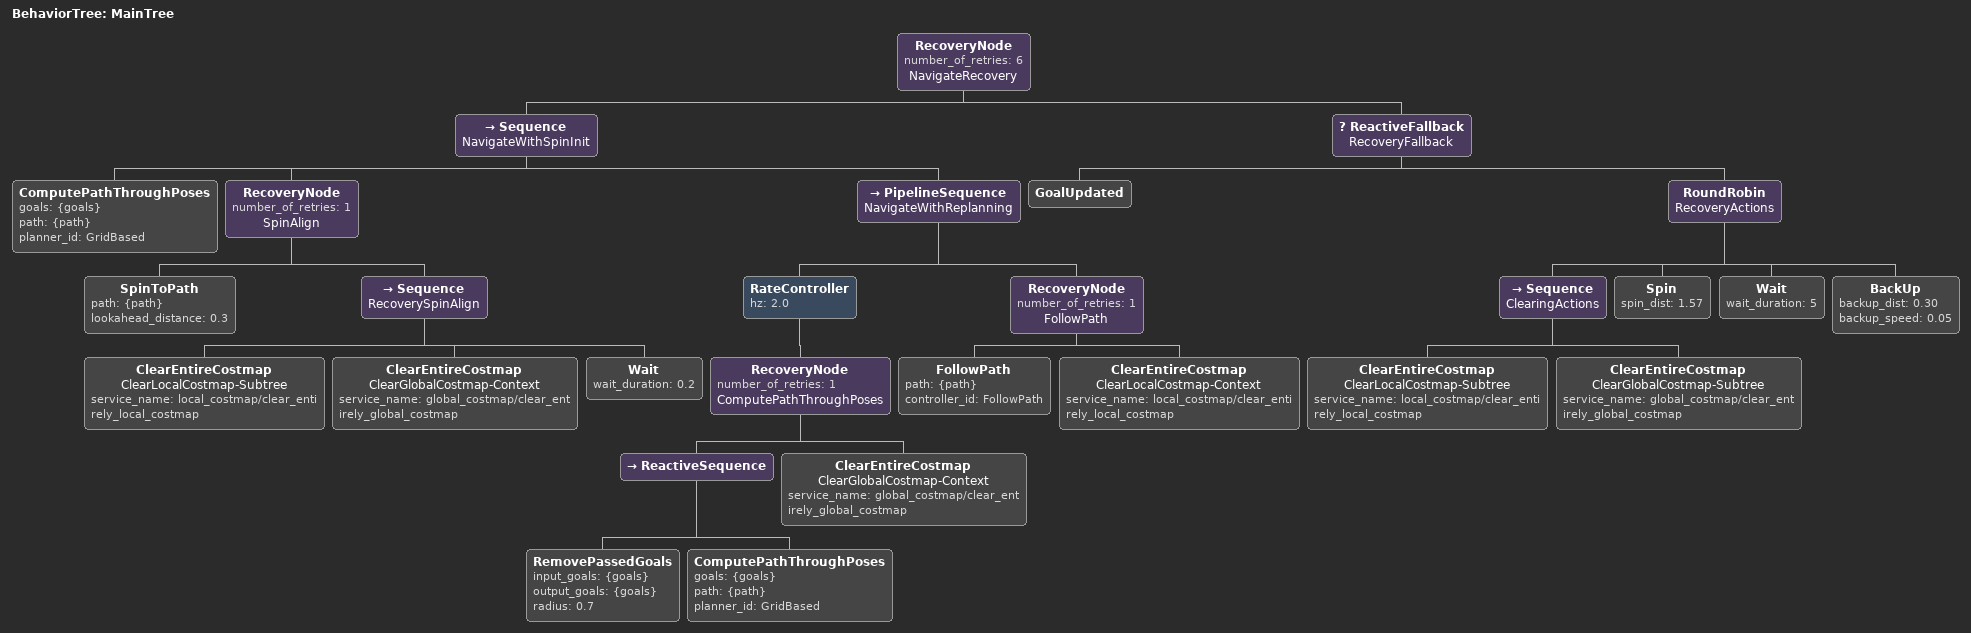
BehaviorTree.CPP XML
<root BTCPP_format="4" main_tree_to_execute="MainTree">
  <BehaviorTree ID="MainTree">
    <RecoveryNode number_of_retries="6" name="NavigateRecovery">
      <Sequence name="NavigateWithSpinInit">
        <!-- Step 1: Compute a path once -->
        <ComputePathThroughPoses goals="{goals}" path="{path}" planner_id="GridBased"/>

        <!-- Step 2: Align with that path (atomic with RecoveryNode) -->
        <RecoveryNode number_of_retries="1" name="SpinAlign">
          <SpinToPath path="{path}" lookahead_distance="0.3"/>
          <Sequence name="RecoverySpinAlign">
            <ClearEntireCostmap name="ClearLocalCostmap-Subtree" service_name="local_costmap/clear_entirely_local_costmap"/>
            <ClearEntireCostmap name="ClearGlobalCostmap-Context" service_name="global_costmap/clear_entirely_global_costmap"/>
            <Wait wait_duration="0.2"/>
          </Sequence>
        </RecoveryNode>

        <PipelineSequence name="NavigateWithReplanning">
          <RateController hz="2.0">
            <RecoveryNode number_of_retries="1" name="ComputePathThroughPoses">
              <ReactiveSequence>
                <RemovePassedGoals input_goals="{goals}" output_goals="{goals}" radius="0.7"/>
                <ComputePathThroughPoses goals="{goals}" path="{path}" planner_id="GridBased"/>
              </ReactiveSequence>
              <ClearEntireCostmap name="ClearGlobalCostmap-Context" service_name="global_costmap/clear_entirely_global_costmap"/>
            </RecoveryNode>
          </RateController>
          <RecoveryNode number_of_retries="1" name="FollowPath">
            <FollowPath path="{path}" controller_id="FollowPath"/>
            <ClearEntireCostmap name="ClearLocalCostmap-Context" service_name="local_costmap/clear_entirely_local_costmap"/>
          </RecoveryNode>
        </PipelineSequence>
      </Sequence>

      <ReactiveFallback name="RecoveryFallback">
        <GoalUpdated/>
        <RoundRobin name="RecoveryActions">
          <Sequence name="ClearingActions">
            <ClearEntireCostmap name="ClearLocalCostmap-Subtree" service_name="local_costmap/clear_entirely_local_costmap"/>
            <ClearEntireCostmap name="ClearGlobalCostmap-Subtree" service_name="global_costmap/clear_entirely_global_costmap"/>
          </Sequence>
          <Spin spin_dist="1.57"/>
          <Wait wait_duration="5"/>
          <BackUp backup_dist="0.30" backup_speed="0.05"/>
        </RoundRobin>
      </ReactiveFallback>
    </RecoveryNode>
  </BehaviorTree>
</root>
